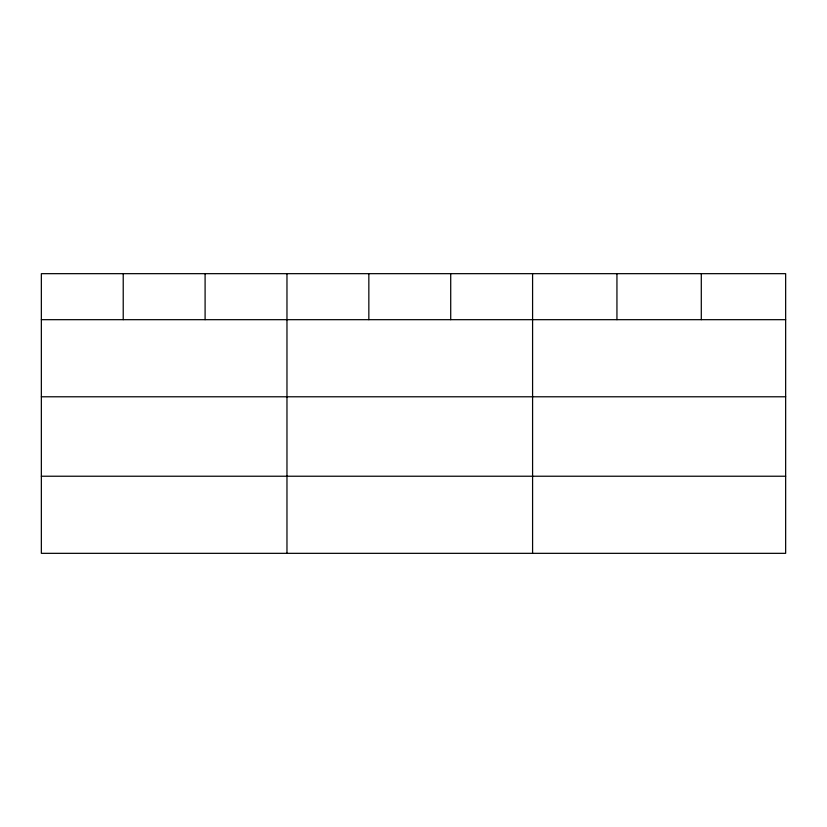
<?xml version="1.0" encoding="UTF-8"?>
<svg xmlns="http://www.w3.org/2000/svg" width="827" height="827" viewBox="0 0 827 827"><rect width="100%" height="100%" fill="white"/><g stroke="black" fill="none" stroke-linecap="round" stroke-linejoin="round"><path stroke-width="1.24" d="M785.65 396.784L785.65 273.665L41.35 273.665L41.35 553.335L785.65 553.335L785.65 396.784L41.35 396.784M41.35 319.677L785.65 319.677M41.35 476.228L785.65 476.228M701.296 273.665L701.296 319.677M616.942 273.665L616.942 319.677M532.588 273.665L532.588 553.335M450.715 273.665L450.715 319.677M368.842 273.665L368.842 319.677M286.969 273.665L286.969 553.335M205.096 273.665L205.096 319.677M123.223 273.665L123.223 319.677"/></g></svg>
